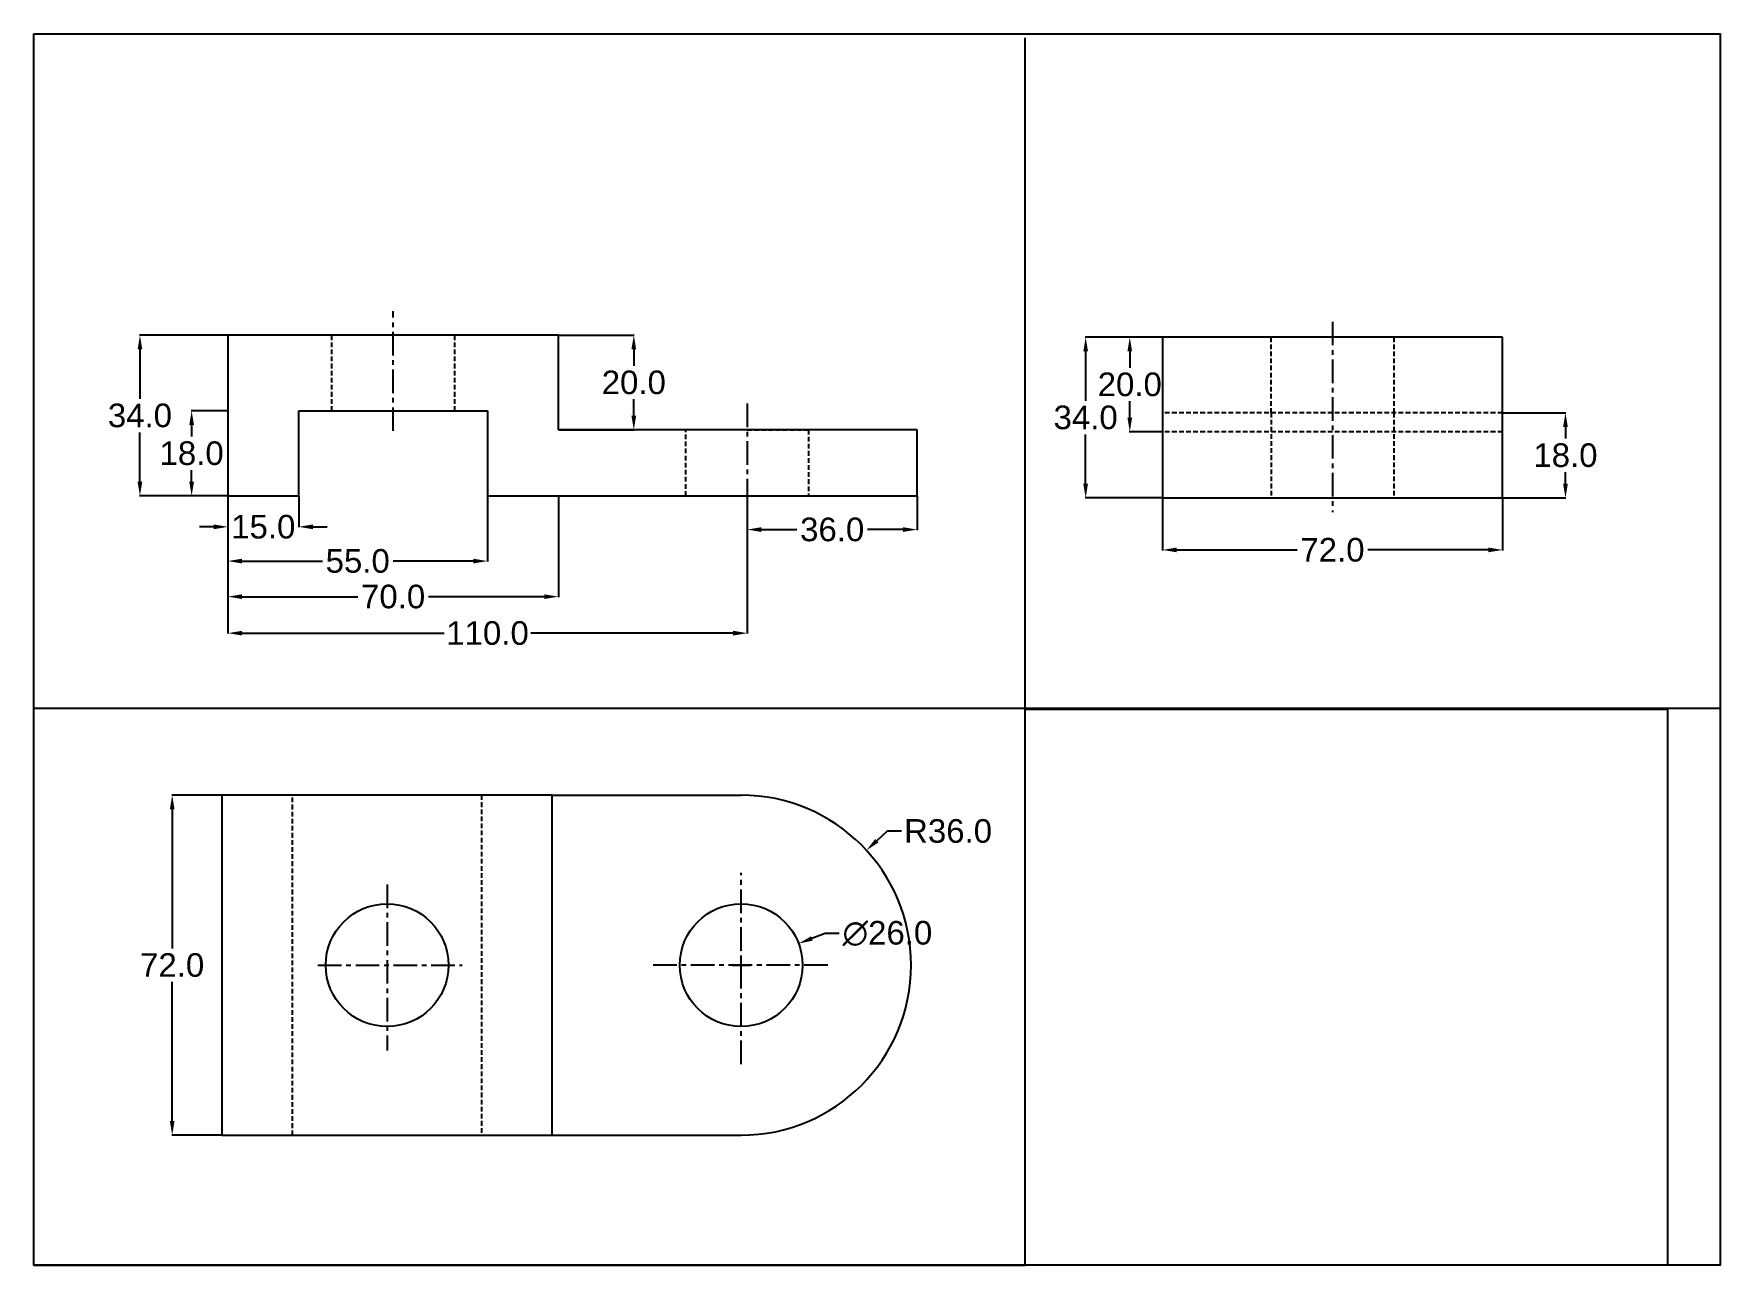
# Model space of a CAD drawing. Header units: inches. Extents: x 65 to 423, y -5 to 256.
import ezdxf

# ---------------------------------------------------------------- set-up
doc = ezdxf.new("R2010")
doc.units = ezdxf.units.IN
doc.header["$MEASUREMENT"] = 0
doc.linetypes.add('CENTERX2', pattern=[4, 2.5, -0.5, 0.5, -0.5])
doc.linetypes.add('DASHEDX2', pattern=[1.5, 1, -0.5])
doc.layers.add('Centre line', color=90, linetype='CENTERX2')
doc.layers.add('Dotted', color=50, linetype='DASHEDX2')
doc.styles.get("Standard").update_dxf_attribs({"font": 'arial.ttf'})
doc.dimstyles.new('000001CC1E3200C8', dxfattribs={"dimtxt": 5, "dimasz": 3, "dimexe": 0.1, "dimexo": 0.05, "dimgap": 1, "dimtad": 0, "dimtih": 1, "dimtoh": 1, "dimdec": 1, "dimzin": 7, "dimdsep": 46, "dimtxsty": 'Standard', "dimcen": 1.9, "dimclrd": 2, "dimclre": 3, "dimclrt": 2, "dimadec": 0, "dimazin": 2, "dimtp": 0.1, "dimtm": 0.1, "dimtfac": 0.71, "dimtdec": 1, "dimtix": 1, "dimtofl": 0, "dimtmove": 1, "dimatfit": 2, "dimfxl": 1, "dimtolj": 1, "dimtzin": 7, "dimlwd": -1, "dimlwe": -1, "dimarcsym": 0})
picture_1 = doc.add_image_def('image1.jpg', size_in_pixel=(595, 515))

# ---------------------------------------------------------------- blocks, each defined once
blk = doc.blocks.new('*D47')
at = {"color": 2, "linetype": 'ByBlock', "transparency": 16777216}
for p, q in [((246.23, 86.66), (244.02, 84.63)), ((249.23, 86.66), (246.23, 86.66))]:
    blk.add_line(p, q, dxfattribs=at)
at = {"color": 3, "transparency": 16777216}
for p, q in [((213.38, 58.27), (217.18, 58.27)), ((215.28, 56.37), (215.28, 60.17))]:
    blk.add_line(p, q, dxfattribs=at)
at = {"color": 2, "transparency": 16777216}
blk.add_solid([(243.68, 85), (244.36, 84.26), (241.81, 82.6)], dxfattribs=at)
at = {"layer": 'Defpoints', "color": 0, "transparency": 16777216}
for p in [(241.81, 82.6), (215.28, 58.27)]:
    blk.add_point(p, dxfattribs=at)
at = {"color": 2, "transparency": 16777216, "insert": (259.11, 86.66), "char_height": 5, "attachment_point": 5}
blk.add_mtext('\\A1;R36.0', dxfattribs=at)
blk = doc.blocks.new('*D48')
at = {"layer": 'Centre line', "color": 2, "linetype": 'ByBlock', "ltscale": 2, "transparency": 16777216}
for p, q in [((233.06, 64.97), (230.25, 63.91)), ((236.06, 64.97), (233.06, 64.97))]:
    blk.add_line(p, q, dxfattribs=at)
at = {"layer": 'Centre line', "color": 3, "linetype": 'CENTERX2', "ltscale": 2, "transparency": 16777216}
for p, q in [((213.38, 58.27), (217.18, 58.27)), ((215.28, 56.37), (215.28, 60.17))]:
    blk.add_line(p, q, dxfattribs=at)
at = {"layer": 'Centre line', "color": 2, "linetype": 'CENTERX2', "ltscale": 2, "transparency": 16777216}
blk.add_solid([(230.08, 64.38), (230.43, 63.45), (227.44, 62.85)], dxfattribs=at)
at = {"layer": 'Defpoints', "color": 0, "linetype": 'CENTERX2', "ltscale": 2, "transparency": 16777216}
for p in [(227.44, 62.85), (203.12, 53.68)]:
    blk.add_point(p, dxfattribs=at)
at = {"layer": 'Centre line', "color": 2, "linetype": 'CENTERX2', "ltscale": 2, "transparency": 16777216, "insert": (246.26, 64.97), "char_height": 5, "attachment_point": 5}
blk.add_mtext('\\A1;∅26.0', dxfattribs=at)
blk = doc.blocks.new('*D49')
at = {"color": 3, "linetype": 'ByBlock', "transparency": 16777216}
for p, q in [((105.23, 94.27), (94.66, 94.27)), ((105.23, 22.27), (94.66, 22.27))]:
    blk.add_line(p, q, dxfattribs=at)
at = {"color": 2, "linetype": 'ByBlock', "transparency": 16777216}
for p, q in [((94.76, 91.27), (94.76, 61.82)), ((94.76, 25.27), (94.76, 54.71))]:
    blk.add_line(p, q, dxfattribs=at)
at = {"color": 2, "transparency": 16777216}
for points in [[(94.26, 91.27), (95.26, 91.27), (94.76, 94.27)], [(94.26, 25.27), (95.26, 25.27), (94.76, 22.27)]]:
    blk.add_solid(points, dxfattribs=at)
at = {"layer": 'Defpoints', "color": 0, "transparency": 16777216}
for p in [(94.76, 94.27), (105.28, 94.27), (105.28, 22.27)]:
    blk.add_point(p, dxfattribs=at)
at = {"color": 2, "transparency": 16777216, "insert": (94.76, 58.27), "char_height": 5, "attachment_point": 5}
blk.add_mtext('\\A1;72.0', dxfattribs=at)
blk = doc.blocks.new('*D50')
at = {"color": 3, "linetype": 'ByBlock', "transparency": 16777216}
for p, q in [((106.56, 157.63), (106.56, 151.01)), ((121.56, 157.63), (121.56, 151.01))]:
    blk.add_line(p, q, dxfattribs=at)
at = {"color": 2, "linetype": 'ByBlock', "transparency": 16777216}
for p, q in [((103.56, 151.11), (100.56, 151.11)), ((124.56, 151.11), (127.56, 151.11))]:
    blk.add_line(p, q, dxfattribs=at)
at = {"color": 2, "transparency": 16777216}
for points in [[(103.56, 151.61), (103.56, 150.61), (106.56, 151.11)], [(124.56, 151.61), (124.56, 150.61), (121.56, 151.11)]]:
    blk.add_solid(points, dxfattribs=at)
at = {"layer": 'Defpoints', "color": 0, "transparency": 16777216}
for p in [(106.56, 157.68), (121.56, 157.68), (121.56, 151.11)]:
    blk.add_point(p, dxfattribs=at)
at = {"color": 2, "transparency": 16777216, "insert": (114.06, 151.11), "char_height": 5, "attachment_point": 5}
blk.add_mtext('\\A1;15.0', dxfattribs=at)
blk = doc.blocks.new('*D51')
at = {"color": 3, "linetype": 'ByBlock', "transparency": 16777216}
for p, q in [((106.56, 157.63), (106.56, 143.76)), ((161.56, 157.63), (161.56, 143.76))]:
    blk.add_line(p, q, dxfattribs=at)
at = {"color": 2, "linetype": 'ByBlock', "transparency": 16777216}
for p, q in [((109.56, 143.86), (126.57, 143.86)), ((158.56, 143.86), (141.54, 143.86))]:
    blk.add_line(p, q, dxfattribs=at)
at = {"color": 2, "transparency": 16777216}
for points in [[(109.56, 144.36), (109.56, 143.36), (106.56, 143.86)], [(158.56, 144.36), (158.56, 143.36), (161.56, 143.86)]]:
    blk.add_solid(points, dxfattribs=at)
at = {"layer": 'Defpoints', "color": 0, "transparency": 16777216}
for p in [(106.56, 157.68), (161.56, 157.68), (161.56, 143.86)]:
    blk.add_point(p, dxfattribs=at)
at = {"color": 2, "transparency": 16777216, "insert": (134.06, 143.86), "char_height": 5, "attachment_point": 5}
blk.add_mtext('\\A1;55.0', dxfattribs=at)
blk = doc.blocks.new('*D52')
at = {"color": 3, "linetype": 'ByBlock', "transparency": 16777216}
for p, q in [((106.56, 157.63), (106.56, 136.22)), ((176.56, 157.63), (176.56, 136.22))]:
    blk.add_line(p, q, dxfattribs=at)
at = {"color": 2, "linetype": 'ByBlock', "transparency": 16777216}
for p, q in [((109.56, 136.32), (134.09, 136.32)), ((173.56, 136.32), (149.02, 136.32))]:
    blk.add_line(p, q, dxfattribs=at)
at = {"color": 2, "transparency": 16777216}
for points in [[(109.56, 136.82), (109.56, 135.82), (106.56, 136.32)], [(173.56, 136.82), (173.56, 135.82), (176.56, 136.32)]]:
    blk.add_solid(points, dxfattribs=at)
at = {"layer": 'Defpoints', "color": 0, "transparency": 16777216}
for p in [(106.56, 157.68), (176.56, 157.68), (176.56, 136.32)]:
    blk.add_point(p, dxfattribs=at)
at = {"color": 2, "transparency": 16777216, "insert": (141.56, 136.32), "char_height": 5, "attachment_point": 5}
blk.add_mtext('\\A1;70.0', dxfattribs=at)
blk = doc.blocks.new('*D53')
at = {"color": 3, "linetype": 'ByBlock', "transparency": 16777216}
for p, q in [((106.56, 157.63), (106.56, 128.49)), ((216.56, 157.63), (216.56, 128.49))]:
    blk.add_line(p, q, dxfattribs=at)
at = {"color": 2, "linetype": 'ByBlock', "transparency": 16777216}
for p, q in [((109.56, 128.59), (152.36, 128.59)), ((213.56, 128.59), (170.75, 128.59))]:
    blk.add_line(p, q, dxfattribs=at)
at = {"color": 2, "transparency": 16777216}
for points in [[(109.56, 129.09), (109.56, 128.09), (106.56, 128.59)], [(213.56, 129.09), (213.56, 128.09), (216.56, 128.59)]]:
    blk.add_solid(points, dxfattribs=at)
at = {"layer": 'Defpoints', "color": 0, "transparency": 16777216}
for p in [(106.56, 157.68), (216.56, 157.68), (216.56, 128.59)]:
    blk.add_point(p, dxfattribs=at)
at = {"color": 2, "transparency": 16777216, "insert": (161.56, 128.59), "char_height": 5, "attachment_point": 5}
blk.add_mtext('\\A1;110.0', dxfattribs=at)
blk = doc.blocks.new('*D54')
at = {"color": 3, "linetype": 'ByBlock', "transparency": 16777216}
for p, q in [((216.56, 157.63), (216.56, 150.43)), ((252.56, 157.63), (252.56, 150.43))]:
    blk.add_line(p, q, dxfattribs=at)
at = {"color": 2, "linetype": 'ByBlock', "transparency": 16777216}
for p, q in [((219.56, 150.53), (227.07, 150.53)), ((249.56, 150.53), (242.04, 150.53))]:
    blk.add_line(p, q, dxfattribs=at)
at = {"color": 2, "transparency": 16777216}
for points in [[(219.56, 151.03), (219.56, 150.03), (216.56, 150.53)], [(249.56, 151.03), (249.56, 150.03), (252.56, 150.53)]]:
    blk.add_solid(points, dxfattribs=at)
at = {"layer": 'Defpoints', "color": 0, "transparency": 16777216}
for p in [(216.56, 157.68), (252.56, 157.68), (252.56, 150.53)]:
    blk.add_point(p, dxfattribs=at)
at = {"color": 2, "transparency": 16777216, "insert": (234.56, 150.53), "char_height": 5, "attachment_point": 5}
blk.add_mtext('\\A1;36.0', dxfattribs=at)
blk = doc.blocks.new('*D55')
at = {"color": 3, "linetype": 'ByBlock', "transparency": 16777216}
for p, q in [((106.51, 191.68), (87.83, 191.68)), ((106.51, 157.68), (87.83, 157.68))]:
    blk.add_line(p, q, dxfattribs=at)
at = {"color": 2, "linetype": 'ByBlock', "transparency": 16777216}
for p, q in [((87.93, 188.68), (87.93, 178.23)), ((87.93, 160.68), (87.93, 171.12))]:
    blk.add_line(p, q, dxfattribs=at)
at = {"color": 2, "transparency": 16777216}
for points in [[(87.43, 188.68), (88.43, 188.68), (87.93, 191.68)], [(87.43, 160.68), (88.43, 160.68), (87.93, 157.68)]]:
    blk.add_solid(points, dxfattribs=at)
at = {"layer": 'Defpoints', "color": 0, "transparency": 16777216}
for p in [(87.93, 191.68), (106.56, 191.68), (106.56, 157.68)]:
    blk.add_point(p, dxfattribs=at)
at = {"color": 2, "transparency": 16777216, "insert": (87.93, 174.68), "char_height": 5, "attachment_point": 5}
blk.add_mtext('\\A1;34.0', dxfattribs=at)
blk = doc.blocks.new('*D56')
at = {"color": 3, "linetype": 'ByBlock', "transparency": 16777216}
for p, q in [((106.51, 175.68), (98.78, 175.68)), ((106.51, 157.68), (98.78, 157.68))]:
    blk.add_line(p, q, dxfattribs=at)
at = {"color": 2, "linetype": 'ByBlock', "transparency": 16777216}
for p, q in [((98.88, 172.68), (98.88, 170.23)), ((98.88, 160.68), (98.88, 163.13))]:
    blk.add_line(p, q, dxfattribs=at)
at = {"color": 2, "transparency": 16777216}
for points in [[(98.38, 172.68), (99.38, 172.68), (98.88, 175.68)], [(98.38, 160.68), (99.38, 160.68), (98.88, 157.68)]]:
    blk.add_solid(points, dxfattribs=at)
at = {"layer": 'Defpoints', "color": 0, "transparency": 16777216}
for p in [(98.88, 175.68), (106.56, 175.68), (106.56, 157.68)]:
    blk.add_point(p, dxfattribs=at)
at = {"color": 2, "transparency": 16777216, "insert": (98.88, 166.68), "char_height": 5, "attachment_point": 5}
blk.add_mtext('\\A1;18.0', dxfattribs=at)
blk = doc.blocks.new('*D57')
at = {"color": 3, "linetype": 'ByBlock', "transparency": 16777216}
for p, q in [((176.61, 191.68), (192.64, 191.68)), ((176.61, 171.68), (192.64, 171.68))]:
    blk.add_line(p, q, dxfattribs=at)
at = {"color": 2, "linetype": 'ByBlock', "transparency": 16777216}
for p, q in [((192.54, 188.68), (192.54, 185.23)), ((192.54, 174.68), (192.54, 178.13))]:
    blk.add_line(p, q, dxfattribs=at)
at = {"color": 2, "transparency": 16777216}
for points in [[(192.04, 188.68), (193.04, 188.68), (192.54, 191.68)], [(192.04, 174.68), (193.04, 174.68), (192.54, 171.68)]]:
    blk.add_solid(points, dxfattribs=at)
at = {"layer": 'Defpoints', "color": 0, "transparency": 16777216}
for p in [(176.56, 191.68), (192.54, 191.68), (176.56, 171.68)]:
    blk.add_point(p, dxfattribs=at)
at = {"color": 2, "transparency": 16777216, "insert": (192.54, 181.68), "char_height": 5, "attachment_point": 5}
blk.add_mtext('\\A1;20.0', dxfattribs=at)
blk = doc.blocks.new('*D58')
at = {"color": 3, "linetype": 'ByBlock', "transparency": 16777216}
for p, q in [((304.48, 191.26), (297.5, 191.26)), ((304.48, 171.26), (297.5, 171.26))]:
    blk.add_line(p, q, dxfattribs=at)
at = {"color": 2, "linetype": 'ByBlock', "transparency": 16777216}
for p, q in [((297.6, 188.26), (297.6, 184.81)), ((297.6, 174.26), (297.6, 177.7))]:
    blk.add_line(p, q, dxfattribs=at)
at = {"color": 2, "transparency": 16777216}
for points in [[(297.1, 188.26), (298.1, 188.26), (297.6, 191.26)], [(297.1, 174.26), (298.1, 174.26), (297.6, 171.26)]]:
    blk.add_solid(points, dxfattribs=at)
at = {"layer": 'Defpoints', "color": 0, "transparency": 16777216}
for p in [(297.6, 191.26), (304.53, 191.26), (304.53, 171.26)]:
    blk.add_point(p, dxfattribs=at)
at = {"color": 2, "transparency": 16777216, "insert": (297.6, 181.26), "char_height": 5, "attachment_point": 5}
blk.add_mtext('\\A1;20.0', dxfattribs=at)
blk = doc.blocks.new('*D59')
at = {"color": 3, "linetype": 'ByBlock', "ltscale": 2, "transparency": 16777216}
for p, q in [((304.48, 191.26), (288.15, 191.26)), ((304.48, 157.26), (288.15, 157.26))]:
    blk.add_line(p, q, dxfattribs=at)
at = {"color": 2, "linetype": 'ByBlock', "ltscale": 2, "transparency": 16777216}
for p, q in [((288.25, 188.26), (288.25, 177.81)), ((288.25, 160.26), (288.25, 170.7))]:
    blk.add_line(p, q, dxfattribs=at)
at = {"color": 2, "linetype": 'CENTERX2', "ltscale": 2, "transparency": 16777216}
for points in [[(287.75, 188.26), (288.75, 188.26), (288.25, 191.26)], [(287.75, 160.26), (288.75, 160.26), (288.25, 157.26)]]:
    blk.add_solid(points, dxfattribs=at)
at = {"layer": 'Defpoints', "color": 0, "linetype": 'CENTERX2', "ltscale": 2, "transparency": 16777216}
for p in [(288.25, 191.26), (304.53, 191.26), (304.53, 157.26)]:
    blk.add_point(p, dxfattribs=at)
at = {"color": 2, "linetype": 'CENTERX2', "ltscale": 2, "transparency": 16777216, "insert": (288.25, 174.26), "char_height": 5, "attachment_point": 5}
blk.add_mtext('\\A1;34.0', dxfattribs=at)
blk = doc.blocks.new('*D61')
at = {"color": 3, "linetype": 'ByBlock', "transparency": 16777216}
for p, q in [((376.58, 175.26), (389.98, 175.26)), ((376.58, 157.26), (389.98, 157.26))]:
    blk.add_line(p, q, dxfattribs=at)
at = {"color": 2, "linetype": 'ByBlock', "transparency": 16777216}
for p, q in [((389.88, 172.26), (389.88, 169.81)), ((389.88, 160.26), (389.88, 162.7))]:
    blk.add_line(p, q, dxfattribs=at)
at = {"color": 2, "transparency": 16777216}
for points in [[(389.38, 172.26), (390.38, 172.26), (389.88, 175.26)], [(389.38, 160.26), (390.38, 160.26), (389.88, 157.26)]]:
    blk.add_solid(points, dxfattribs=at)
at = {"layer": 'Defpoints', "color": 0, "transparency": 16777216}
for p in [(376.53, 175.26), (389.88, 175.26), (376.53, 157.26)]:
    blk.add_point(p, dxfattribs=at)
at = {"color": 2, "transparency": 16777216, "insert": (389.88, 166.26), "char_height": 5, "attachment_point": 5}
blk.add_mtext('\\A1;18.0', dxfattribs=at)
blk = doc.blocks.new('*D62')
at = {"color": 3, "linetype": 'ByBlock', "transparency": 16777216}
for p, q in [((304.53, 157.21), (304.53, 146.12)), ((376.53, 157.21), (376.53, 146.12))]:
    blk.add_line(p, q, dxfattribs=at)
at = {"color": 2, "linetype": 'ByBlock', "transparency": 16777216}
for p, q in [((307.53, 146.22), (333.07, 146.22)), ((373.53, 146.22), (348, 146.22))]:
    blk.add_line(p, q, dxfattribs=at)
at = {"color": 2, "transparency": 16777216}
for points in [[(307.53, 146.72), (307.53, 145.72), (304.53, 146.22)], [(373.53, 146.72), (373.53, 145.72), (376.53, 146.22)]]:
    blk.add_solid(points, dxfattribs=at)
at = {"layer": 'Defpoints', "color": 0, "transparency": 16777216}
for p in [(304.53, 157.26), (376.53, 157.26), (376.53, 146.22)]:
    blk.add_point(p, dxfattribs=at)
at = {"color": 2, "transparency": 16777216, "insert": (340.53, 146.22), "char_height": 5, "attachment_point": 5}
blk.add_mtext('\\A1;72.0', dxfattribs=at)

msp = doc.modelspace()

# ---------------------------------------------------------------- linework, layer by layer
for p, q in [((275.43, -5.29), (275.43, 254.71)), ((176.56, 191.68), (106.56, 191.68)), ((106.56, 191.68), (106.56, 157.68)), ((176.56, 171.68), (176.56, 191.68)), ((376.53, 191.26), (304.53, 191.26)), ((304.53, 191.26), (304.53, 157.26)), ((376.53, 157.26), (376.53, 191.26)), ((121.56, 157.68), (121.56, 175.68)), ((121.56, 175.68), (161.56, 175.68)), ((161.56, 175.68), (161.56, 157.68)), ((252.56, 171.68), (176.56, 171.68)), ((252.56, 157.68), (252.56, 171.68)), ((106.56, 157.68), (121.56, 157.68)), ((106.56, 157.68), (121.56, 157.68)), ((161.56, 157.68), (176.56, 157.68)), ((176.56, 157.68), (216.56, 157.68)), ((216.56, 157.68), (252.56, 157.68)), ((304.53, 157.26), (376.53, 157.26)), ((65.43, -5.29), (65.43, 112.71)), ((65.43, 112.71), (422.67, 112.71)), ((105.28, 94.27), (105.28, 22.27)), ((175.28, 94.27), (105.28, 94.27)), ((175.28, 22.27), (175.28, 94.27)), ((175.28, 94.27), (215.28, 94.27)), ((215.19, 58.27), (215.37, 58.27)), ((215.28, 58.36), (215.28, 58.18)), ((105.28, 22.27), (175.28, 22.27)), ((105.28, 22.27), (120.28, 22.27)), ((175.28, 22.27), (215.28, 22.27)), ((65.43, -5.29), (275.43, -5.29))]:
    msp.add_line(p, q)
msp.add_lwpolyline([(65.43, 255.55), (422.67, 255.55), (422.67, -5.29), (65.43, -5.29)], close=True)
for centre in [(140.28, 58.27), (215.28, 58.27)]:
    msp.add_circle(centre, 13)
msp.add_arc((215.28, 58.27), 36, 270, 90)
at = {"layer": 'Centre line', "color": 6, "linetype": 'CENTERX2', "ltscale": 2}
for p, q in [((141.56, 171.42), (141.56, 196.82)), ((340.53, 194.56), (340.53, 154.2)), ((216.56, 177.25), (216.56, 151.02)), ((140.28, 75.36), (140.28, 40.17)), ((215.28, 37.31), (215.28, 77.82)), ((125.63, 58.27), (156.16, 58.27)), ((233.63, 58.27), (196.03, 58.27))]:
    msp.add_line(p, q, dxfattribs=at)
at = {"layer": 'Dotted'}
for p, q in [((128.56, 175.68), (128.56, 191.68)), ((154.56, 191.68), (154.56, 175.68)), ((327.53, 175.26), (327.53, 191.26)), ((353.53, 191.26), (353.53, 175.26)), ((376.53, 175.26), (304.53, 175.26)), ((327.53, 175.26), (327.53, 157.26)), ((353.53, 175.26), (353.53, 157.26)), ((203.56, 157.68), (203.56, 171.68)), ((216.56, 171.68), (229.56, 171.68)), ((229.56, 171.68), (229.56, 157.68)), ((376.53, 171.26), (304.53, 171.26))]:
    msp.add_line(p, q, dxfattribs=at)
at = {"layer": 'Dotted', "linetype": 'DASHEDX2'}
for p, q in [((120.28, 22.27), (120.28, 94.27)), ((160.28, 94.27), (160.28, 22.27))]:
    msp.add_line(p, q, dxfattribs=at)

# ---------------------------------------------------------------- dimensions: what is measured, and where the dimension line sits
for base, p1, p2, picture, middle in [((87.93, 191.68), (106.56, 157.68), (106.56, 191.68), '*D55', (87.93, 174.68)), ((192.54, 191.68), (176.56, 171.68), (176.56, 191.68), '*D57', (192.54, 181.68)), ((297.6, 191.26), (304.53, 171.26), (304.53, 191.26), '*D58', (297.6, 181.26)), ((98.88, 175.68), (106.56, 157.68), (106.56, 175.68), '*D56', (98.88, 166.68)), ((389.88, 175.26), (376.53, 157.26), (376.53, 175.26), '*D61', (389.88, 166.26)), ((94.76, 94.27), (105.28, 22.27), (105.28, 94.27), '*D49', (94.76, 58.27))]:
    dim = msp.add_linear_dim(base=base, p1=p1, p2=p2, angle=90, dimstyle='000001CC1E3200C8')
    dim.commit()
    dim.dimension.update_dxf_attribs({"geometry": picture, "text_midpoint": middle})
at = {"color": 1, "linetype": 'CENTERX2', "ltscale": 2}
dim = msp.add_linear_dim(base=(288.25, 191.26), p1=(304.53, 157.26), p2=(304.53, 191.26), angle=90, dimstyle='000001CC1E3200C8', dxfattribs=at)
dim.commit()
dim.dimension.update_dxf_attribs({"geometry": '*D59', "text_midpoint": (288.25, 174.26)})
for base, p1, p2, picture, middle in [((121.56, 151.11), (106.56, 157.68), (121.56, 157.68), '*D50', (114.06, 151.11)), ((161.56, 143.86), (106.56, 157.68), (161.56, 157.68), '*D51', (134.06, 143.86)), ((176.56, 136.32), (106.56, 157.68), (176.56, 157.68), '*D52', (141.56, 136.32)), ((216.56, 128.59), (106.56, 157.68), (216.56, 157.68), '*D53', (161.56, 128.59)), ((252.56, 150.53), (216.56, 157.68), (252.56, 157.68), '*D54', (234.56, 150.53)), ((376.53, 146.22), (304.53, 157.26), (376.53, 157.26), '*D62', (340.53, 146.22))]:
    dim = msp.add_linear_dim(base=base, p1=p1, p2=p2, dimstyle='000001CC1E3200C8')
    dim.commit()
    dim.dimension.update_dxf_attribs({"geometry": picture, "text_midpoint": middle})
dim = msp.add_radius_dim(center=(215.28, 58.27), mpoint=(241.81, 82.6), dimstyle='000001CC1E3200C8')
dim.commit()
dim.dimension.update_dxf_attribs({"geometry": '*D47', "text_midpoint": (259.11, 86.66)})
at = {"layer": 'Centre line', "color": 1, "linetype": 'CENTERX2', "ltscale": 2}
dim = msp.add_diameter_dim_2p(p1=(203.12, 53.68), p2=(227.44, 62.85), dimstyle='000001CC1E3200C8', dxfattribs=at)
dim.commit()
dim.dimension.update_dxf_attribs({"geometry": '*D48', "text_midpoint": (246.26, 64.97)})

# ---------------------------------------------------------------- pictures from other files: only their frames are drawn
image = msp.add_image(picture_1, insert=(275.43, -5.29), size_in_units=(136.08, 117.79))
image.dxf.flags = 7

doc.saveas('drawing.dxf')
